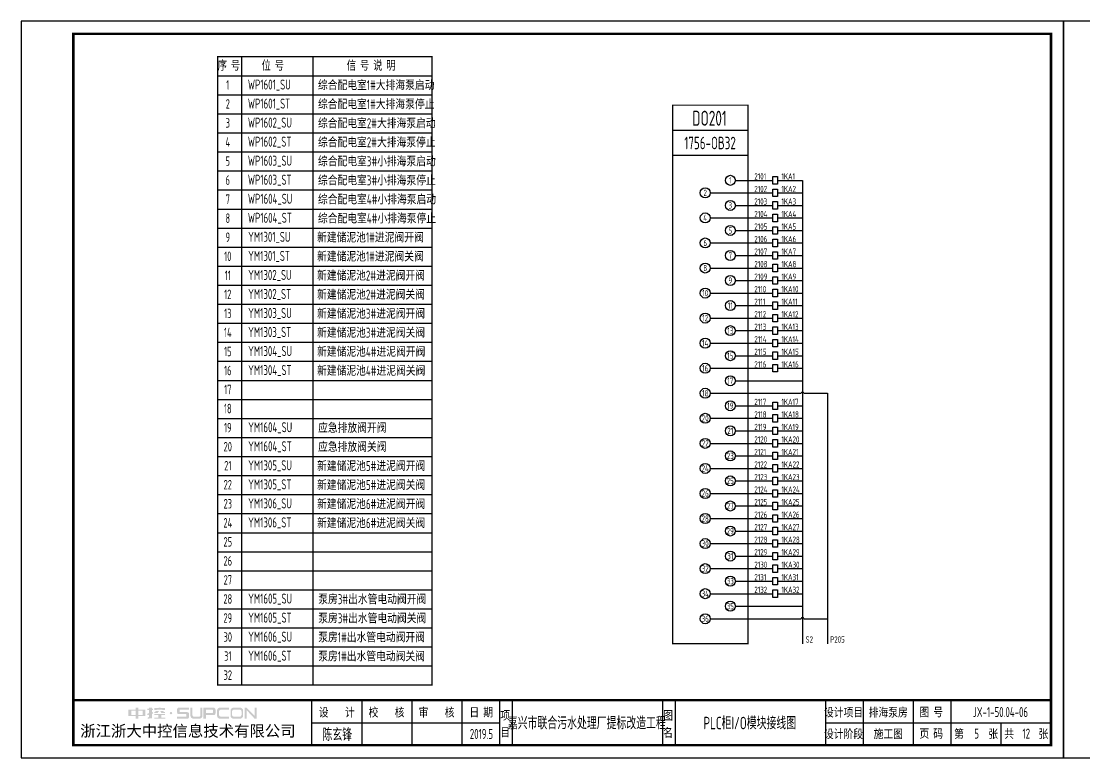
# Model space of a CAD drawing. Header units: millimetres. Extents: x 30557 to 235556, y -116603 to -73383.
# Drawn here: x 171267 to 175510, y -83067 to -80127 of the extents above; entities that cross this region are included whole.
import ezdxf
from ezdxf.enums import TextEntityAlignment as Align

# ---------------------------------------------------------------- set-up
doc = ezdxf.new("R2010")
doc.units = ezdxf.units.MM
doc.layers.add('1', color=3, linetype='Continuous')
doc.layers.add('_Drawing', color=7, linetype='Continuous', lineweight=25)
doc.styles.add('supcon', font='sceie.shx', dxfattribs={"width": 0.75, "height": 40, "bigfont": 'sceic.shx'})
doc.styles.add('Title', font='', dxfattribs={"height": 45})
doc.styles.get('Title').set_extended_font_data('SimHei')

# ---------------------------------------------------------------- blocks, each defined once
blk = doc.blocks.new('中控·SUPCON')
at = {"linetype": 'Continuous'}
h = blk.add_hatch(color=2, dxfattribs=at)
h.dxf.hatch_style = 1
h.paths.add_polyline_path([(34, 33), (20, 33), (20, 37), (15, 37), (15, 36), (15, 33), (0, 33), (0, 20), (13, 20), (15, 20), (15, 15), (20, 15), (20, 20), (22, 20), (34, 20)])
h.paths.add_polyline_path([(20, 30), (20, 31), (29, 31), (29, 22), (20, 22)], flags=16)
h.paths.add_polyline_path([(15, 30), (15, 22), (6, 22), (6, 31), (15, 31)], flags=16)
h.paths.add_polyline_path([(47, 32), (49, 32), (49, 35), (47, 35), (47, 37), (41, 37), (41, 35), (38, 35), (38, 32), (41, 32), (41, 25.8), (38, 25), (38, 22), (41, 22.8), (41, 18.3), (39, 17), (39, 15), (47, 16), (47, 24.5), (49, 25), (49, 28), (47, 27.5)])
h.paths.add_polyline_path([(61, 30), (55, 30), (52, 28), (52, 26), (58, 26)])
h.paths.add_polyline_path([(73, 28), (71, 28), (70, 30), (64, 30), (66, 26), (73, 26)])
h.paths.add_polyline_path([(73, 36), (64.6, 36), (64.6, 37), (60.4, 37), (60.4, 36), (52, 36), (52, 32), (56.8, 32), (56.8, 33.1), (68.2, 33.1), (68.2, 32), (73, 32)])
h.paths.add_polyline_path([(66, 22), (73, 22), (73, 24), (52, 24), (52, 22), (60, 22), (60, 17), (52, 17), (52, 15), (74, 15), (74, 17), (66, 17)])
h.paths.add_polyline_path([(82.7, 26.1, 1), (87.6, 26.1, 1)])
h.paths.add_polyline_path([(118, 28), (103.5, 28, -0.414214), (102.5, 29), (102.5, 32, -0.414214), (103.5, 33), (121, 33), (121, 37), (100.5, 37, 0.414214), (97.5, 34), (97.5, 27, 0.414214), (100.5, 24), (115, 24, -0.414214), (116, 23), (116, 20, -0.414214), (115, 19), (97.5, 19), (97.5, 15), (118, 15, 0.414214), (121, 18), (121, 25, 0.414214)])
h.paths.add_polyline_path([(128, 37), (124, 37), (124, 36), (124, 21, 0.414214), (130, 15), (142, 15, 0.414214), (148, 21), (148, 37), (144, 37), (144, 22, -0.414214), (141, 19), (131, 19, -0.414214), (128, 22)])
h.paths.add_polyline_path([(174, 26), (174, 33, 0.414214), (170, 37), (150, 37), (150, 36), (150, 15), (155, 15), (155, 22), (170, 22, 0.414214)])
h.paths.add_polyline_path([(167, 26), (155, 26), (155, 33), (167, 33, -0.414214), (169, 31), (169, 28, -0.414214)], flags=16)
h.paths.add_polyline_path([(201, 19), (185, 19, -0.414214), (181, 23), (181, 29, -0.414214), (185, 33), (201, 33), (201, 37), (183, 37, 0.414214), (177, 31), (177, 21, 0.414214), (183, 15), (201, 15)])
h.paths.add_polyline_path([(229, 21), (229, 31, 0.414214), (223, 37), (210, 37, 0.414214), (204, 31), (204, 21, 0.414214), (210, 15), (223, 15, 0.414214)])
h.paths.add_polyline_path([(207, 23), (207, 29, -0.414214), (211, 33), (222, 33, -0.414214), (226, 29), (226, 23, -0.414214), (222, 19), (211, 19, -0.414214)], flags=16)
h.paths.add_polyline_path([(236, 32.1), (252, 15), (256, 15), (256, 37), (252, 37), (252, 21), (236, 37), (232, 37), (232, 36), (232, 15), (236, 15)])
h = blk.add_hatch(color=2, dxfattribs=at)
h.dxf.hatch_style = 1
h.paths.add_polyline_path([(34, 33), (20, 33), (20, 37), (15, 37), (15, 36), (15, 33), (0, 33), (0, 20), (13, 20), (15, 20), (15, 15), (20, 15), (20, 20), (22, 20), (34, 20)])
h.paths.add_polyline_path([(20, 30), (20, 31), (29, 31), (29, 22), (20, 22)], flags=16)
h.paths.add_polyline_path([(15, 30), (15, 22), (6, 22), (6, 31), (15, 31)], flags=16)
h.paths.add_polyline_path([(47, 32), (49, 32), (49, 35), (47, 35), (47, 37), (41, 37), (41, 35), (38, 35), (38, 32), (41, 32), (41, 25.8), (38, 25), (38, 22), (41, 22.8), (41, 18.3), (39, 17), (39, 15), (47, 16), (47, 24.5), (49, 25), (49, 28), (47, 27.5)])
h.paths.add_polyline_path([(61, 30), (55, 30), (52, 28), (52, 26), (58, 26)])
h.paths.add_polyline_path([(73, 28), (71, 28), (70, 30), (64, 30), (66, 26), (73, 26)])
h.paths.add_polyline_path([(73, 36), (64.6, 36), (64.6, 37), (60.4, 37), (60.4, 36), (52, 36), (52, 32), (56.8, 32), (56.8, 33.1), (68.2, 33.1), (68.2, 32), (73, 32)])
h.paths.add_polyline_path([(66, 22), (73, 22), (73, 24), (52, 24), (52, 22), (60, 22), (60, 17), (52, 17), (52, 15), (74, 15), (74, 17), (66, 17)])
h.paths.add_polyline_path([(82.7, 26.1, 1), (87.6, 26.1, 1)])
h.paths.add_polyline_path([(118, 28), (103.5, 28, -0.414214), (102.5, 29), (102.5, 32, -0.414214), (103.5, 33), (121, 33), (121, 37), (100.5, 37, 0.414214), (97.5, 34), (97.5, 27, 0.414214), (100.5, 24), (115, 24, -0.414214), (116, 23), (116, 20, -0.414214), (115, 19), (97.5, 19), (97.5, 15), (118, 15, 0.414214), (121, 18), (121, 25, 0.414214)])
h.paths.add_polyline_path([(128, 37), (124, 37), (124, 36), (124, 21, 0.414214), (130, 15), (142, 15, 0.414214), (148, 21), (148, 37), (144, 37), (144, 22, -0.414214), (141, 19), (131, 19, -0.414214), (128, 22)])
h.paths.add_polyline_path([(174, 26), (174, 33, 0.414214), (170, 37), (150, 37), (150, 36), (150, 15), (155, 15), (155, 22), (170, 22, 0.414214)])
h.paths.add_polyline_path([(167, 26), (155, 26), (155, 33), (167, 33, -0.414214), (169, 31), (169, 28, -0.414214)], flags=16)
h.paths.add_polyline_path([(201, 19), (185, 19, -0.414214), (181, 23), (181, 29, -0.414214), (185, 33), (201, 33), (201, 37), (183, 37, 0.414214), (177, 31), (177, 21, 0.414214), (183, 15), (201, 15)])
h.paths.add_polyline_path([(229, 21), (229, 31, 0.414214), (223, 37), (210, 37, 0.414214), (204, 31), (204, 21, 0.414214), (210, 15), (223, 15, 0.414214)])
h.paths.add_polyline_path([(207, 23), (207, 29, -0.414214), (211, 33), (222, 33, -0.414214), (226, 29), (226, 23, -0.414214), (222, 19), (211, 19, -0.414214)], flags=16)
h.paths.add_polyline_path([(236, 32.1), (252, 15), (256, 15), (256, 37), (252, 37), (252, 21), (236, 37), (232, 37), (232, 36), (232, 15), (236, 15)])
h = blk.add_hatch(color=2, dxfattribs=at)
h.dxf.hatch_style = 1
h.paths.add_polyline_path([(34, 33), (20, 33), (20, 37), (15, 37), (15, 36), (15, 33), (0, 33), (0, 20), (13, 20), (15, 20), (15, 15), (20, 15), (20, 20), (22, 20), (34, 20)])
h.paths.add_polyline_path([(20, 30), (20, 31), (29, 31), (29, 22), (20, 22)], flags=16)
h.paths.add_polyline_path([(15, 30), (15, 22), (6, 22), (6, 31), (15, 31)], flags=16)
h.paths.add_polyline_path([(47, 32), (49, 32), (49, 35), (47, 35), (47, 37), (41, 37), (41, 35), (38, 35), (38, 32), (41, 32), (41, 25.8), (38, 25), (38, 22), (41, 22.8), (41, 18.3), (39, 17), (39, 15), (47, 16), (47, 24.5), (49, 25), (49, 28), (47, 27.5)])
h.paths.add_polyline_path([(61, 30), (55, 30), (52, 28), (52, 26), (58, 26)])
h.paths.add_polyline_path([(73, 28), (71, 28), (70, 30), (64, 30), (66, 26), (73, 26)])
h.paths.add_polyline_path([(73, 36), (64.6, 36), (64.6, 37), (60.4, 37), (60.4, 36), (52, 36), (52, 32), (56.8, 32), (56.8, 33.1), (68.2, 33.1), (68.2, 32), (73, 32)])
h.paths.add_polyline_path([(66, 22), (73, 22), (73, 24), (52, 24), (52, 22), (60, 22), (60, 17), (52, 17), (52, 15), (74, 15), (74, 17), (66, 17)])
h.paths.add_polyline_path([(82.7, 26.1, 1), (87.6, 26.1, 1)])
h.paths.add_polyline_path([(118, 28), (103.5, 28, -0.414214), (102.5, 29), (102.5, 32, -0.414214), (103.5, 33), (121, 33), (121, 37), (100.5, 37, 0.414214), (97.5, 34), (97.5, 27, 0.414214), (100.5, 24), (115, 24, -0.414214), (116, 23), (116, 20, -0.414214), (115, 19), (97.5, 19), (97.5, 15), (118, 15, 0.414214), (121, 18), (121, 25, 0.414214)])
h.paths.add_polyline_path([(128, 37), (124, 37), (124, 36), (124, 21, 0.414214), (130, 15), (142, 15, 0.414214), (148, 21), (148, 37), (144, 37), (144, 22, -0.414214), (141, 19), (131, 19, -0.414214), (128, 22)])
h.paths.add_polyline_path([(174, 26), (174, 33, 0.414214), (170, 37), (150, 37), (150, 36), (150, 15), (155, 15), (155, 22), (170, 22, 0.414214)])
h.paths.add_polyline_path([(167, 26), (155, 26), (155, 33), (167, 33, -0.414214), (169, 31), (169, 28, -0.414214)], flags=16)
h.paths.add_polyline_path([(201, 19), (185, 19, -0.414214), (181, 23), (181, 29, -0.414214), (185, 33), (201, 33), (201, 37), (183, 37, 0.414214), (177, 31), (177, 21, 0.414214), (183, 15), (201, 15)])
h.paths.add_polyline_path([(229, 21), (229, 31, 0.414214), (223, 37), (210, 37, 0.414214), (204, 31), (204, 21, 0.414214), (210, 15), (223, 15, 0.414214)])
h.paths.add_polyline_path([(207, 23), (207, 29, -0.414214), (211, 33), (222, 33, -0.414214), (226, 29), (226, 23, -0.414214), (222, 19), (211, 19, -0.414214)], flags=16)
h.paths.add_polyline_path([(236, 32.1), (252, 15), (256, 15), (256, 37), (252, 37), (252, 21), (236, 37), (232, 37), (232, 36), (232, 15), (236, 15)])
h = blk.add_hatch(color=2, dxfattribs=at)
h.dxf.hatch_style = 1
h.paths.add_polyline_path([(34, 33), (20, 33), (20, 37), (15, 37), (15, 36), (15, 33), (0, 33), (0, 20), (13, 20), (15, 20), (15, 15), (20, 15), (20, 20), (22, 20), (34, 20)])
h.paths.add_polyline_path([(20, 30), (20, 31), (29, 31), (29, 22), (20, 22)], flags=16)
h.paths.add_polyline_path([(15, 30), (15, 22), (6, 22), (6, 31), (15, 31)], flags=16)
h.paths.add_polyline_path([(47, 32), (49, 32), (49, 35), (47, 35), (47, 37), (41, 37), (41, 35), (38, 35), (38, 32), (41, 32), (41, 25.8), (38, 25), (38, 22), (41, 22.8), (41, 18.3), (39, 17), (39, 15), (47, 16), (47, 24.5), (49, 25), (49, 28), (47, 27.5)])
h.paths.add_polyline_path([(61, 30), (55, 30), (52, 28), (52, 26), (58, 26)])
h.paths.add_polyline_path([(73, 28), (71, 28), (70, 30), (64, 30), (66, 26), (73, 26)])
h.paths.add_polyline_path([(73, 36), (64.6, 36), (64.6, 37), (60.4, 37), (60.4, 36), (52, 36), (52, 32), (56.8, 32), (56.8, 33.1), (68.2, 33.1), (68.2, 32), (73, 32)])
h.paths.add_polyline_path([(66, 22), (73, 22), (73, 24), (52, 24), (52, 22), (60, 22), (60, 17), (52, 17), (52, 15), (74, 15), (74, 17), (66, 17)])
h.paths.add_polyline_path([(82.7, 26.1, 1), (87.6, 26.1, 1)])
h.paths.add_polyline_path([(118, 28), (103.5, 28, -0.414214), (102.5, 29), (102.5, 32, -0.414214), (103.5, 33), (121, 33), (121, 37), (100.5, 37, 0.414214), (97.5, 34), (97.5, 27, 0.414214), (100.5, 24), (115, 24, -0.414214), (116, 23), (116, 20, -0.414214), (115, 19), (97.5, 19), (97.5, 15), (118, 15, 0.414214), (121, 18), (121, 25, 0.414214)])
h.paths.add_polyline_path([(128, 37), (124, 37), (124, 36), (124, 21, 0.414214), (130, 15), (142, 15, 0.414214), (148, 21), (148, 37), (144, 37), (144, 22, -0.414214), (141, 19), (131, 19, -0.414214), (128, 22)])
h.paths.add_polyline_path([(174, 26), (174, 33, 0.414214), (170, 37), (150, 37), (150, 36), (150, 15), (155, 15), (155, 22), (170, 22, 0.414214)])
h.paths.add_polyline_path([(167, 26), (155, 26), (155, 33), (167, 33, -0.414214), (169, 31), (169, 28, -0.414214)], flags=16)
h.paths.add_polyline_path([(201, 19), (185, 19, -0.414214), (181, 23), (181, 29, -0.414214), (185, 33), (201, 33), (201, 37), (183, 37, 0.414214), (177, 31), (177, 21, 0.414214), (183, 15), (201, 15)])
h.paths.add_polyline_path([(229, 21), (229, 31, 0.414214), (223, 37), (210, 37, 0.414214), (204, 31), (204, 21, 0.414214), (210, 15), (223, 15, 0.414214)])
h.paths.add_polyline_path([(207, 23), (207, 29, -0.414214), (211, 33), (222, 33, -0.414214), (226, 29), (226, 23, -0.414214), (222, 19), (211, 19, -0.414214)], flags=16)
h.paths.add_polyline_path([(236, 32.1), (252, 15), (256, 15), (256, 37), (252, 37), (252, 21), (236, 37), (232, 37), (232, 36), (232, 15), (236, 15)])
h = blk.add_hatch(color=2, dxfattribs=at)
h.dxf.hatch_style = 1
h.paths.add_polyline_path([(34, 33), (20, 33), (20, 37), (15, 37), (15, 36), (15, 33), (0, 33), (0, 20), (13, 20), (15, 20), (15, 15), (20, 15), (20, 20), (22, 20), (34, 20)])
h.paths.add_polyline_path([(20, 30), (20, 31), (29, 31), (29, 22), (20, 22)], flags=16)
h.paths.add_polyline_path([(15, 30), (15, 22), (6, 22), (6, 31), (15, 31)], flags=16)
h.paths.add_polyline_path([(47, 32), (49, 32), (49, 35), (47, 35), (47, 37), (41, 37), (41, 35), (38, 35), (38, 32), (41, 32), (41, 25.8), (38, 25), (38, 22), (41, 22.8), (41, 18.3), (39, 17), (39, 15), (47, 16), (47, 24.5), (49, 25), (49, 28), (47, 27.5)])
h.paths.add_polyline_path([(61, 30), (55, 30), (52, 28), (52, 26), (58, 26)])
h.paths.add_polyline_path([(73, 28), (71, 28), (70, 30), (64, 30), (66, 26), (73, 26)])
h.paths.add_polyline_path([(73, 36), (64.6, 36), (64.6, 37), (60.4, 37), (60.4, 36), (52, 36), (52, 32), (56.8, 32), (56.8, 33.1), (68.2, 33.1), (68.2, 32), (73, 32)])
h.paths.add_polyline_path([(66, 22), (73, 22), (73, 24), (52, 24), (52, 22), (60, 22), (60, 17), (52, 17), (52, 15), (74, 15), (74, 17), (66, 17)])
h.paths.add_polyline_path([(82.7, 26.1, 1), (87.6, 26.1, 1)])
h.paths.add_polyline_path([(118, 28), (103.5, 28, -0.414214), (102.5, 29), (102.5, 32, -0.414214), (103.5, 33), (121, 33), (121, 37), (100.5, 37, 0.414214), (97.5, 34), (97.5, 27, 0.414214), (100.5, 24), (115, 24, -0.414214), (116, 23), (116, 20, -0.414214), (115, 19), (97.5, 19), (97.5, 15), (118, 15, 0.414214), (121, 18), (121, 25, 0.414214)])
h.paths.add_polyline_path([(128, 37), (124, 37), (124, 36), (124, 21, 0.414214), (130, 15), (142, 15, 0.414214), (148, 21), (148, 37), (144, 37), (144, 22, -0.414214), (141, 19), (131, 19, -0.414214), (128, 22)])
h.paths.add_polyline_path([(174, 26), (174, 33, 0.414214), (170, 37), (150, 37), (150, 36), (150, 15), (155, 15), (155, 22), (170, 22, 0.414214)])
h.paths.add_polyline_path([(167, 26), (155, 26), (155, 33), (167, 33, -0.414214), (169, 31), (169, 28, -0.414214)], flags=16)
h.paths.add_polyline_path([(201, 19), (185, 19, -0.414214), (181, 23), (181, 29, -0.414214), (185, 33), (201, 33), (201, 37), (183, 37, 0.414214), (177, 31), (177, 21, 0.414214), (183, 15), (201, 15)])
h.paths.add_polyline_path([(229, 21), (229, 31, 0.414214), (223, 37), (210, 37, 0.414214), (204, 31), (204, 21, 0.414214), (210, 15), (223, 15, 0.414214)])
h.paths.add_polyline_path([(207, 23), (207, 29, -0.414214), (211, 33), (222, 33, -0.414214), (226, 29), (226, 23, -0.414214), (222, 19), (211, 19, -0.414214)], flags=16)
h.paths.add_polyline_path([(236, 32.1), (252, 15), (256, 15), (256, 37), (252, 37), (252, 21), (236, 37), (232, 37), (232, 36), (232, 15), (236, 15)])
h = blk.add_hatch(color=2, dxfattribs=at)
h.dxf.hatch_style = 1
h.paths.add_polyline_path([(34, 33), (20, 33), (20, 37), (15, 37), (15, 36), (15, 33), (0, 33), (0, 20), (13, 20), (15, 20), (15, 15), (20, 15), (20, 20), (22, 20), (34, 20)])
h.paths.add_polyline_path([(20, 30), (20, 31), (29, 31), (29, 22), (20, 22)], flags=16)
h.paths.add_polyline_path([(15, 30), (15, 22), (6, 22), (6, 31), (15, 31)], flags=16)
h.paths.add_polyline_path([(47, 32), (49, 32), (49, 35), (47, 35), (47, 37), (41, 37), (41, 35), (38, 35), (38, 32), (41, 32), (41, 25.8), (38, 25), (38, 22), (41, 22.8), (41, 18.3), (39, 17), (39, 15), (47, 16), (47, 24.5), (49, 25), (49, 28), (47, 27.5)])
h.paths.add_polyline_path([(61, 30), (55, 30), (52, 28), (52, 26), (58, 26)])
h.paths.add_polyline_path([(73, 28), (71, 28), (70, 30), (64, 30), (66, 26), (73, 26)])
h.paths.add_polyline_path([(73, 36), (64.6, 36), (64.6, 37), (60.4, 37), (60.4, 36), (52, 36), (52, 32), (56.8, 32), (56.8, 33.1), (68.2, 33.1), (68.2, 32), (73, 32)])
h.paths.add_polyline_path([(66, 22), (73, 22), (73, 24), (52, 24), (52, 22), (60, 22), (60, 17), (52, 17), (52, 15), (74, 15), (74, 17), (66, 17)])
h.paths.add_polyline_path([(82.7, 26.1, 1), (87.6, 26.1, 1)])
h.paths.add_polyline_path([(118, 28), (103.5, 28, -0.414214), (102.5, 29), (102.5, 32, -0.414214), (103.5, 33), (121, 33), (121, 37), (100.5, 37, 0.414214), (97.5, 34), (97.5, 27, 0.414214), (100.5, 24), (115, 24, -0.414214), (116, 23), (116, 20, -0.414214), (115, 19), (97.5, 19), (97.5, 15), (118, 15, 0.414214), (121, 18), (121, 25, 0.414214)])
h.paths.add_polyline_path([(128, 37), (124, 37), (124, 36), (124, 21, 0.414214), (130, 15), (142, 15, 0.414214), (148, 21), (148, 37), (144, 37), (144, 22, -0.414214), (141, 19), (131, 19, -0.414214), (128, 22)])
h.paths.add_polyline_path([(174, 26), (174, 33, 0.414214), (170, 37), (150, 37), (150, 36), (150, 15), (155, 15), (155, 22), (170, 22, 0.414214)])
h.paths.add_polyline_path([(167, 26), (155, 26), (155, 33), (167, 33, -0.414214), (169, 31), (169, 28, -0.414214)], flags=16)
h.paths.add_polyline_path([(201, 19), (185, 19, -0.414214), (181, 23), (181, 29, -0.414214), (185, 33), (201, 33), (201, 37), (183, 37, 0.414214), (177, 31), (177, 21, 0.414214), (183, 15), (201, 15)])
h.paths.add_polyline_path([(229, 21), (229, 31, 0.414214), (223, 37), (210, 37, 0.414214), (204, 31), (204, 21, 0.414214), (210, 15), (223, 15, 0.414214)])
h.paths.add_polyline_path([(207, 23), (207, 29, -0.414214), (211, 33), (222, 33, -0.414214), (226, 29), (226, 23, -0.414214), (222, 19), (211, 19, -0.414214)], flags=16)
h.paths.add_polyline_path([(236, 32.1), (252, 15), (256, 15), (256, 37), (252, 37), (252, 21), (236, 37), (232, 37), (232, 36), (232, 15), (236, 15)])
blk = doc.blocks.new('supcon图框')
at = {"linetype": 'Continuous'}
for p, q in [((6145.7, 4361.7), (1987.7, 4361.7)), ((1987.7, 4361.7), (1987.7, 1421.7)), ((6145.7, 1421.7), (6145.7, 4361.7)), ((1987.7, 1421.7), (6145.7, 1421.7))]:
    blk.add_line(p, q, dxfattribs=at)
for p, q in [((3145.7, 1651.7), (3145.7, 1471.7)), ((3345.7, 1651.7), (3345.7, 1471.7)), ((3545.7, 1651.7), (3545.7, 1471.7)), ((3745.7, 1651.7), (3745.7, 1471.7)), ((3895.7, 1651.7), (3895.7, 1471.7)), ((3945.7, 1651.7), (3945.7, 1471.7)), ((4545.7, 1651.7), (4545.7, 1471.7)), ((4595.7, 1651.7), (4595.7, 1471.7)), ((5195.7, 1651.7), (5195.7, 1471.7)), ((5345.7, 1651.7), (5345.7, 1471.7)), ((5545.7, 1651.7), (5545.7, 1471.7)), ((5695.7, 1651.7), (5695.7, 1471.7)), ((3145.7, 1561.7), (3895.7, 1561.7)), ((5195.7, 1561.7), (6095.7, 1561.7)), ((5895.7, 1561.7), (5895.7, 1471.7))]:
    blk.add_line(p, q)
at = {"linetype": 'Continuous', "const_width": 10}
blk.add_lwpolyline([(2195.7, 4311.7), (6095.7, 4311.7), (6095.7, 1471.7), (2195.7, 1471.7)], close=True, dxfattribs=at)
blk.add_lwpolyline([(2195.7, 1651.7), (6095.7, 1651.7)], dxfattribs=at)
at = {"linetype": 'Continuous', "xscale": 2, "yscale": 2, "zscale": 2}
blk.add_blockref('中控·SUPCON', (2414.6, 1547.7), dxfattribs=at)
at = {"style": 'supcon', "width": 0.75}
for s, p in [('设    计', (3246.2, 1604.2)), ('校    核', (3444.8, 1604.2)), ('审    核', (3644.5, 1604.2)), ('日 期', (3822.5, 1604.2)), ('设计项目', (5268, 1604.2)), ('图 号', (5618, 1604.2)), ('项', (3918.2, 1590.7)), ('图', (4568.2, 1590.7)), ('目', (3918.2, 1522.9)), ('名', (4568.2, 1522.9)), ('设计阶段', (5268, 1518.1)), ('施工图', (5446.5, 1518.1)), ('页 码', (5618, 1518.1)), ('第      张', (5797, 1518.1)), ('共      张', (5997, 1518.1))]:
    blk.add_text(s, height=40, dxfattribs=at).set_placement(p, align=Align.MIDDLE)
at = {"style": 'Title'}
blk.add_text('浙江浙大中控信息技术有限公司', height=45, dxfattribs=at).set_placement((2222.8, 1506.2))
blk = doc.blocks.new('1756-OB32')
at = {"linetype": 'Continuous'}
for p, q in [((13708.2, 29269.5), (13858.2, 29269.5)), ((13608.2, 29219.5), (13858.2, 29219.5)), ((13708.2, 29169.5), (13858.2, 29169.5)), ((13608.2, 29119.5), (13858.2, 29119.5)), ((13708.2, 29069.5), (13858.2, 29069.5)), ((13608.2, 29019.5), (13858.2, 29019.5)), ((13708.2, 28969.5), (13858.2, 28969.5)), ((13608.2, 28919.5), (13858.2, 28919.5)), ((13708.2, 28869.5), (13858.2, 28869.5)), ((13608.2, 28819.5), (13858.2, 28819.5)), ((13708.2, 28769.5), (13858.2, 28769.5)), ((13608.2, 28719.5), (13858.2, 28719.5)), ((13708.2, 28669.5), (13858.2, 28669.5)), ((13608.2, 28619.5), (13858.2, 28619.5)), ((13708.2, 28569.5), (13858.2, 28569.5)), ((13608.2, 28519.5), (13858.2, 28519.5)), ((13708.2, 28369.5), (13858.2, 28369.5)), ((13608.2, 28319.5), (13858.2, 28319.5)), ((13708.2, 28269.5), (13858.2, 28269.5)), ((13608.2, 28219.5), (13858.2, 28219.5)), ((13708.2, 28169.5), (13858.2, 28169.5)), ((13608.2, 28119.5), (13858.2, 28119.5)), ((13708.2, 28069.5), (13858.2, 28069.5)), ((13608.2, 28019.5), (13858.2, 28019.5)), ((13708.2, 27969.5), (13858.2, 27969.5)), ((13608.2, 27919.5), (13858.2, 27919.5)), ((13708.2, 27869.5), (13858.2, 27869.5)), ((13608.2, 27819.5), (13858.2, 27819.5)), ((13708.2, 27769.5), (13858.2, 27769.5)), ((13608.2, 27719.5), (13858.2, 27719.5)), ((13708.2, 27669.5), (13858.2, 27669.5)), ((13608.2, 27619.5), (13858.2, 27619.5))]:
    blk.add_line(p, q, dxfattribs=at)
at = {"color": 5, "linetype": 'Continuous'}
for p, q in [((13876.2, 29269.5), (13976.2, 29269.5)), ((13976.2, 29269.5), (13976.2, 27419.5)), ((13876.2, 29219.5), (13976.2, 29219.5)), ((13876.2, 29169.5), (13976.2, 29169.5)), ((13876.2, 29119.5), (13976.2, 29119.5)), ((13876.2, 29069.5), (13976.2, 29069.5)), ((13876.2, 29019.5), (13976.2, 29019.5)), ((13876.2, 28969.5), (13976.2, 28969.5)), ((13876.2, 28919.5), (13976.2, 28919.5)), ((13876.2, 28869.5), (13976.2, 28869.5)), ((13876.2, 28819.5), (13976.2, 28819.5)), ((13876.2, 28769.5), (13976.2, 28769.5)), ((13876.2, 28719.5), (13976.2, 28719.5)), ((13876.2, 28669.5), (13976.2, 28669.5)), ((13876.2, 28619.5), (13976.2, 28619.5)), ((13876.2, 28569.5), (13976.2, 28569.5)), ((13876.2, 28519.5), (13976.2, 28519.5)), ((13708.2, 28469.5), (13976.2, 28469.5)), ((13876.2, 28369.5), (13976.2, 28369.5)), ((13876.2, 28319.5), (13976.2, 28319.5)), ((13876.2, 28269.5), (13976.2, 28269.5)), ((13876.2, 28219.5), (13976.2, 28219.5)), ((13876.2, 28169.5), (13976.2, 28169.5)), ((13876.2, 28119.5), (13976.2, 28119.5)), ((13876.2, 28069.5), (13976.2, 28069.5)), ((13876.2, 28019.5), (13976.2, 28019.5)), ((13876.2, 27969.5), (13976.2, 27969.5)), ((13876.2, 27919.5), (13976.2, 27919.5)), ((13876.2, 27869.5), (13976.2, 27869.5)), ((13876.2, 27819.5), (13976.2, 27819.5)), ((13876.2, 27769.5), (13976.2, 27769.5)), ((13876.2, 27719.5), (13976.2, 27719.5)), ((13876.2, 27669.5), (13976.2, 27669.5)), ((13876.2, 27619.5), (13976.2, 27619.5)), ((13708.2, 27569.5), (13976.2, 27569.5))]:
    blk.add_line(p, q, dxfattribs=at)
at = {"color": 37, "linetype": 'Continuous'}
for p, q in [((13981.2, 28419.5), (14076.2, 28419.5)), ((14076.2, 28419.5), (14076.2, 27419.5)), ((13608.2, 27519.5), (13971.2, 27519.5)), ((13981.2, 27519.5), (14076.2, 27519.5))]:
    blk.add_line(p, q, dxfattribs=at)
at = {"linetype": 'Continuous', "const_width": 5}
blk.add_lwpolyline([(13458.2, 29569.5), (13758.2, 29569.5), (13758.2, 27419.5), (13458.2, 27419.5)], close=True, dxfattribs=at)
for points in [[(13458.2, 29469.5), (13758.2, 29469.5)], [(13458.2, 29369.5), (13758.2, 29369.5)]]:
    blk.add_lwpolyline(points, dxfattribs=at)
at = {"linetype": 'Continuous'}
for points in [[(13858.2, 29284.5), (13876.2, 29284.5), (13876.2, 29254.5), (13858.2, 29254.5)], [(13858.2, 29234.5), (13876.2, 29234.5), (13876.2, 29204.5), (13858.2, 29204.5)], [(13858.2, 29184.5), (13876.2, 29184.5), (13876.2, 29154.5), (13858.2, 29154.5)], [(13858.2, 29134.5), (13876.2, 29134.5), (13876.2, 29104.5), (13858.2, 29104.5)], [(13858.2, 29084.5), (13876.2, 29084.5), (13876.2, 29054.5), (13858.2, 29054.5)], [(13858.2, 29034.5), (13876.2, 29034.5), (13876.2, 29004.5), (13858.2, 29004.5)], [(13858.2, 28984.5), (13876.2, 28984.5), (13876.2, 28954.5), (13858.2, 28954.5)], [(13858.2, 28934.5), (13876.2, 28934.5), (13876.2, 28904.5), (13858.2, 28904.5)], [(13858.2, 28884.5), (13876.2, 28884.5), (13876.2, 28854.5), (13858.2, 28854.5)], [(13858.2, 28834.5), (13876.2, 28834.5), (13876.2, 28804.5), (13858.2, 28804.5)], [(13858.2, 28784.5), (13876.2, 28784.5), (13876.2, 28754.5), (13858.2, 28754.5)], [(13858.2, 28734.5), (13876.2, 28734.5), (13876.2, 28704.5), (13858.2, 28704.5)], [(13858.2, 28684.5), (13876.2, 28684.5), (13876.2, 28654.5), (13858.2, 28654.5)], [(13858.2, 28634.5), (13876.2, 28634.5), (13876.2, 28604.5), (13858.2, 28604.5)], [(13858.2, 28584.5), (13876.2, 28584.5), (13876.2, 28554.5), (13858.2, 28554.5)], [(13858.2, 28534.5), (13876.2, 28534.5), (13876.2, 28504.5), (13858.2, 28504.5)], [(13858.2, 28384.5), (13876.2, 28384.5), (13876.2, 28354.5), (13858.2, 28354.5)], [(13858.2, 28334.5), (13876.2, 28334.5), (13876.2, 28304.5), (13858.2, 28304.5)], [(13858.2, 28284.5), (13876.2, 28284.5), (13876.2, 28254.5), (13858.2, 28254.5)], [(13858.2, 28234.5), (13876.2, 28234.5), (13876.2, 28204.5), (13858.2, 28204.5)], [(13858.2, 28184.5), (13876.2, 28184.5), (13876.2, 28154.5), (13858.2, 28154.5)], [(13858.2, 28134.5), (13876.2, 28134.5), (13876.2, 28104.5), (13858.2, 28104.5)], [(13858.2, 28084.5), (13876.2, 28084.5), (13876.2, 28054.5), (13858.2, 28054.5)], [(13858.2, 28034.5), (13876.2, 28034.5), (13876.2, 28004.5), (13858.2, 28004.5)], [(13858.2, 27984.5), (13876.2, 27984.5), (13876.2, 27954.5), (13858.2, 27954.5)], [(13858.2, 27934.5), (13876.2, 27934.5), (13876.2, 27904.5), (13858.2, 27904.5)], [(13858.2, 27884.5), (13876.2, 27884.5), (13876.2, 27854.5), (13858.2, 27854.5)], [(13858.2, 27834.5), (13876.2, 27834.5), (13876.2, 27804.5), (13858.2, 27804.5)], [(13858.2, 27784.5), (13876.2, 27784.5), (13876.2, 27754.5), (13858.2, 27754.5)], [(13858.2, 27734.5), (13876.2, 27734.5), (13876.2, 27704.5), (13858.2, 27704.5)], [(13858.2, 27684.5), (13876.2, 27684.5), (13876.2, 27654.5), (13858.2, 27654.5)], [(13858.2, 27634.5), (13876.2, 27634.5), (13876.2, 27604.5), (13858.2, 27604.5)]]:
    blk.add_lwpolyline(points, close=True, dxfattribs=at)
at = {"lineweight": -3}
for centre in [(13688.2, 29269.5), (13588.2, 29219.5), (13688.2, 29169.5), (13588.2, 29119.5), (13688.2, 29069.5), (13588.2, 29019.5), (13688.2, 28969.5), (13588.2, 28919.5), (13688.2, 28869.5), (13588.2, 28819.5), (13688.2, 28769.5), (13588.2, 28719.5), (13688.2, 28669.5), (13588.2, 28619.5), (13688.2, 28569.5), (13588.2, 28519.5), (13688.2, 28469.5), (13588.2, 28419.5), (13688.2, 28369.5), (13588.2, 28319.5), (13688.2, 28269.5), (13588.2, 28219.5), (13688.2, 28169.5), (13588.2, 28119.5), (13688.2, 28069.5), (13588.2, 28019.5), (13688.2, 27969.5), (13588.2, 27919.5), (13688.2, 27869.5), (13588.2, 27819.5), (13688.2, 27769.5), (13588.2, 27719.5), (13688.2, 27669.5), (13588.2, 27619.5), (13688.2, 27569.5), (13588.2, 27519.5)]:
    blk.add_circle(centre, 20, dxfattribs=at)
at = {"color": 37, "linetype": 'Continuous'}
blk.add_arc((13976.2, 27519.5), 5, 0, 180, dxfattribs=at)
at = {"color": 7, "style": 'supcon', "width": 0.75}
blk.add_text('1756-OB32', height=50, dxfattribs=at).set_placement((13607.3, 29418.6), align=Align.MIDDLE)
at = {"style": 'supcon', "width": 0.75}
for s, p in [('1', (13687.9, 29269.5)), ('2', (13587.9, 29219.5)), ('3', (13687.9, 29169.5)), ('4', (13587.9, 29119.5)), ('5', (13687.9, 29069.5)), ('6', (13587.9, 29019.5)), ('7', (13687.9, 28969.5)), ('8', (13587.9, 28919.5)), ('9', (13687.9, 28869.5)), ('10', (13587.9, 28819.5)), ('11', (13687.9, 28769.5)), ('12', (13587.9, 28719.5)), ('13', (13687.9, 28669.5)), ('14', (13587.9, 28619.5)), ('15', (13687.9, 28569.5)), ('16', (13587.9, 28519.5)), ('17', (13687.9, 28469.5)), ('18', (13587.9, 28419.5)), ('19', (13687.9, 28369.5)), ('20', (13587.9, 28319.5)), ('21', (13687.9, 28269.5)), ('22', (13587.9, 28219.5)), ('23', (13687.9, 28169.5)), ('24', (13587.9, 28119.5)), ('25', (13687.9, 28069.5)), ('26', (13587.9, 28019.5)), ('27', (13687.9, 27969.5)), ('28', (13587.9, 27919.5)), ('29', (13687.9, 27869.5)), ('30', (13587.9, 27819.5)), ('31', (13687.9, 27769.5)), ('32', (13587.9, 27719.5)), ('33', (13687.9, 27669.5)), ('34', (13587.9, 27619.5)), ('35', (13687.9, 27569.5)), ('36', (13587.9, 27519.5))]:
    blk.add_text(s, height=25, dxfattribs=at).set_placement(p, align=Align.MIDDLE)

msp = doc.modelspace()

# ---------------------------------------------------------------- linework, layer by layer
at = {"lineweight": -3}
for p, q in [((172145.5, -80268.9), (172145.5, -81028.9)), ((172430.5, -80268.9), (172430.5, -81028.9)), ((172050.5, -80344.9), (172905.5, -80344.9)), ((172050.5, -80420.9), (172905.5, -80420.9)), ((172050.5, -80496.9), (172905.5, -80496.9)), ((172050.5, -80572.9), (172905.5, -80572.9)), ((172050.5, -80648.9), (172905.5, -80648.9)), ((172050.5, -80724.9), (172905.5, -80724.9)), ((172050.5, -80800.9), (172905.5, -80800.9)), ((172050.5, -80876.9), (172905.5, -80876.9)), ((172050.5, -80952.9), (172905.5, -80952.9)), ((172050.5, -81028.9), (172905.5, -81028.9)), ((172145.5, -81028.9), (172145.5, -82776.9)), ((172430.5, -81028.9), (172430.5, -82776.9)), ((172050.5, -81104.9), (172905.5, -81104.9)), ((172050.5, -81180.9), (172905.5, -81180.9)), ((172050.5, -81256.9), (172905.5, -81256.9)), ((172050.5, -81332.9), (172905.5, -81332.9)), ((172050.5, -81408.9), (172905.5, -81408.9)), ((172050.5, -81484.9), (172905.5, -81484.9)), ((172050.5, -81560.9), (172905.5, -81560.9)), ((172050.5, -81636.9), (172905.5, -81636.9)), ((172050.5, -81712.9), (172905.5, -81712.9)), ((172050.5, -81788.9), (172905.5, -81788.9)), ((172050.5, -81864.9), (172905.5, -81864.9)), ((172050.5, -81940.9), (172905.5, -81940.9)), ((172050.5, -82016.9), (172905.5, -82016.9)), ((172050.5, -82092.9), (172905.5, -82092.9)), ((172050.5, -82168.9), (172905.5, -82168.9)), ((172050.5, -82244.9), (172905.5, -82244.9)), ((172050.5, -82320.9), (172905.5, -82320.9)), ((172050.5, -82396.9), (172905.5, -82396.9)), ((172050.5, -82472.9), (172905.5, -82472.9)), ((172050.5, -82548.9), (172905.5, -82548.9)), ((172050.5, -82624.9), (172905.5, -82624.9)), ((172050.5, -82700.9), (172905.5, -82700.9)), ((172050.5, -82776.9), (172905.5, -82776.9))]:
    msp.add_line(p, q, dxfattribs=at)
at = {"color": 37, "linetype": 'Continuous'}
msp.add_line((174016.1, -81612.4), (174379.1, -81612.4), dxfattribs=at)
at = {"lineweight": -3, "const_width": 4.75}
msp.add_lwpolyline([(172050.5, -80268.9), (172050.5, -82776.9), (172905.5, -82776.9), (172905.5, -80268.9)], close=True, dxfattribs=at)
at = {"color": 37, "linetype": 'Continuous'}
msp.add_arc((174384.1, -81612.4), 5, 0, 180, dxfattribs=at)

# ---------------------------------------------------------------- block references
for p in [(169279.6, -84489.1), (173437.6, -84489.1)]:
    msp.add_blockref('supcon图框', p)
at = {"color": 1}
msp.add_blockref('1756-OB32', (160407.9, -110031.9), dxfattribs=at)

# ---------------------------------------------------------------- texts
at = {"style": 'supcon', "width": 0.75}
for s, p in [('序 号', (172095.7, -80324.5)), ('位 号', (172270.8, -80324.5)), ('信 号 说 明', (172663.1, -80324.5)), ('1', (172091.2, -80400.5)), ('2', (172091.2, -80476.5)), ('3', (172091.2, -80552.5)), ('4', (172091.2, -80628.5)), ('5', (172091.2, -80704.5)), ('6', (172091.2, -80780.5)), ('7', (172091.2, -80856.5)), ('8', (172091.2, -80932.5)), ('9', (172091.2, -81008.5)), ('10', (172091.2, -81084.5)), ('11', (172091.2, -81160.5)), ('12', (172091.2, -81236.5)), ('13', (172091.2, -81312.5)), ('14', (172091.2, -81388.5)), ('15', (172091.2, -81464.5)), ('16', (172091.2, -81540.5)), ('17', (172091.2, -81616.5)), ('18', (172091.2, -81692.5)), ('19', (172091.2, -81768.5)), ('20', (172091.2, -81844.5)), ('21', (172091.2, -81920.5)), ('22', (172091.2, -81996.5)), ('23', (172091.2, -82072.5)), ('24', (172091.2, -82148.5)), ('25', (172091.2, -82224.5)), ('26', (172091.2, -82300.5)), ('27', (172091.2, -82376.5)), ('28', (172091.2, -82452.5)), ('29', (172091.2, -82528.5)), ('30', (172091.2, -82604.5)), ('31', (172091.2, -82680.5)), ('32', (172091.2, -82756.5))]:
    msp.add_text(s, height=38, dxfattribs=at).set_placement(p, align=Align.CENTER)
at = {"linetype": 'Continuous', "style": 'supcon', "width": 0.75}
for s, p in [('WP1601_SU', (172171.4, -80400)), ('综合配电室1#大排海泵启动', (172450.9, -80402.5)), ('WP1601_ST', (172171.4, -80476)), ('综合配电室1#大排海泵停止', (172450.9, -80478.5)), ('WP1602_SU', (172171.4, -80552)), ('综合配电室2#大排海泵启动', (172450.9, -80554.5)), ('WP1602_ST', (172171.4, -80628)), ('综合配电室2#大排海泵停止', (172450.9, -80630.5)), ('WP1603_SU', (172171.4, -80704)), ('综合配电室3#小排海泵启动', (172450.9, -80706.5)), ('WP1603_ST', (172171.4, -80780)), ('综合配电室3#小排海泵停止', (172450.9, -80782.5)), ('WP1604_SU', (172171.4, -80856)), ('综合配电室4#小排海泵启动', (172450.9, -80858.5)), ('WP1604_ST', (172171.4, -80932)), ('综合配电室4#小排海泵停止', (172450.9, -80934.5)), ('YM1604_SU', (172172.5, -81768)), ('应急排放阀开阀', (172451.4, -81770.5)), ('YM1604_ST', (172172.5, -81844)), ('应急排放阀关阀', (172451.4, -81846.5)), ('YM1605_SU', (172172.5, -82452)), ('YM1605_ST', (172172.5, -82528)), ('YM1606_SU', (172172.5, -82604)), ('YM1606_ST', (172172.5, -82680))]:
    msp.add_text(s, height=40, dxfattribs=at).set_placement(p)
at = {"color": 3, "style": 'supcon', "width": 0.75}
for s, height, p in [('DO201', 60, (174012.8, -80514.4)), ('排海泵房', 40, (174726, -82884.9)), ('陈玄锋', 50, (172528.1, -82972.4)), ('2019.5', 40, (173103.1, -82972.4)), ('5', 40, (175078.6, -82971)), ('12', 40, (175276.6, -82971))]:
    msp.add_text(s, height=height, dxfattribs=at).set_placement(p, align=Align.MIDDLE)
at = {"color": 1, "linetype": 'Continuous', "style": 'supcon', "width": 0.75}
for s, p in [('YM1301_SU', (172172.5, -81008)), ('新建储泥池1#进泥阀开阀', (172447.3, -81010.5)), ('YM1301_ST', (172172.5, -81084)), ('新建储泥池1#进泥阀关阀', (172447.3, -81086.5)), ('YM1302_SU', (172172.5, -81160)), ('新建储泥池2#进泥阀开阀', (172447.3, -81162.5)), ('YM1302_ST', (172172.5, -81236)), ('新建储泥池2#进泥阀关阀', (172447.3, -81238.5)), ('YM1303_SU', (172172.5, -81312)), ('新建储泥池3#进泥阀开阀', (172447.3, -81314.5)), ('YM1303_ST', (172172.5, -81388)), ('新建储泥池3#进泥阀关阀', (172447.3, -81390.5)), ('YM1304_SU', (172172.5, -81464)), ('新建储泥池4#进泥阀开阀', (172447.3, -81466.5)), ('YM1304_ST', (172172.5, -81540)), ('新建储泥池4#进泥阀关阀', (172447.3, -81542.5)), ('YM1305_SU', (172172.5, -81920)), ('新建储泥池5#进泥阀开阀', (172447.3, -81922.5)), ('YM1305_ST', (172172.5, -81996)), ('新建储泥池5#进泥阀关阀', (172447.3, -81998.5)), ('YM1306_SU', (172172.5, -82072)), ('新建储泥池6#进泥阀开阀', (172447.3, -82074.5)), ('YM1306_ST', (172172.5, -82148)), ('新建储泥池6#进泥阀关阀', (172447.3, -82150.5)), ('泵房3#出水管电动阀开阀', (172452.1, -82454.5)), ('泵房3#出水管电动阀关阀', (172452.1, -82530.5)), ('泵房1#出水管电动阀开阀', (172452.1, -82606.5)), ('泵房1#出水管电动阀关阀', (172452.1, -82682.5))]:
    msp.add_text(s, height=40, dxfattribs=at).set_placement(p)
at = {"layer": '1', "color": 3, "style": 'supcon', "width": 0.75}
for s, p in [('2101', (174191.8, -80759.3)), ('1KA1', (174299.8, -80759.3)), ('2102', (174191.8, -80809.3)), ('1KA2', (174299.8, -80809.3)), ('2103', (174191.8, -80859.3)), ('1KA3', (174299.8, -80859.3)), ('2104', (174191.8, -80909.3)), ('1KA4', (174299.8, -80909.3)), ('2105', (174191.8, -80959.3)), ('1KA5', (174299.8, -80959.3)), ('2106', (174191.8, -81009.3)), ('1KA6', (174299.8, -81009.3)), ('2107', (174191.8, -81059.3)), ('1KA7', (174299.8, -81059.3)), ('2108', (174191.8, -81109.3)), ('1KA8', (174299.8, -81109.3)), ('2109', (174191.8, -81159.3)), ('1KA9', (174299.8, -81159.3)), ('2110', (174191.8, -81209.3)), ('1KA10', (174299.8, -81209.3)), ('2111', (174191.8, -81259.3)), ('1KA11', (174299.8, -81259.3)), ('2112', (174191.8, -81309.3)), ('1KA12', (174299.8, -81309.3)), ('2113', (174191.8, -81359.3)), ('1KA13', (174299.8, -81359.3)), ('2114', (174191.8, -81409.3)), ('1KA14', (174299.8, -81409.3)), ('2115', (174191.8, -81459.3)), ('1KA15', (174299.8, -81459.3)), ('2116', (174191.8, -81509.3)), ('1KA16', (174299.8, -81509.3)), ('2117', (174191.8, -81659.3)), ('1KA17', (174299.8, -81659.3)), ('2118', (174191.8, -81709.3)), ('1KA18', (174299.8, -81709.3)), ('2119', (174191.8, -81759.3)), ('1KA19', (174299.8, -81759.3)), ('2120', (174191.8, -81809.3)), ('1KA20', (174299.8, -81809.3)), ('2121', (174191.8, -81859.3)), ('1KA21', (174299.8, -81859.3)), ('2122', (174191.8, -81909.3)), ('1KA22', (174299.8, -81909.3)), ('2123', (174191.8, -81959.3)), ('1KA23', (174299.8, -81959.3)), ('2124', (174191.8, -82009.3)), ('1KA24', (174299.8, -82009.3)), ('2125', (174191.8, -82059.3)), ('1KA25', (174299.8, -82059.3)), ('2126', (174191.8, -82109.3)), ('1KA26', (174299.8, -82109.3)), ('2127', (174191.8, -82159.3)), ('1KA27', (174299.8, -82159.3)), ('2128', (174191.8, -82209.3)), ('1KA28', (174299.8, -82209.3)), ('2129', (174191.8, -82259.3)), ('1KA29', (174299.8, -82259.3)), ('2130', (174191.8, -82309.3)), ('1KA30', (174299.8, -82309.3)), ('2131', (174191.8, -82359.3)), ('1KA31', (174299.8, -82359.3)), ('2132', (174191.8, -82409.3)), ('1KA32', (174299.8, -82409.3)), ('S2', (174396.4, -82607.9)), ('P205', (174494.3, -82607.9))]:
    msp.add_text(s, height=25, dxfattribs=at).set_placement(p)
at = {"layer": '_Drawing', "color": 3, "style": 'supcon', "width": 0.75}
for s, height, p in [('嘉兴市联合污水处理厂提标改造工程', 50, (173523.6, -82926.3)), ('PLC柜I/O模块接线图', 50, (174173.6, -82926.3)), ('JX-1-50.04-06', 40, (175173.8, -82884.9))]:
    msp.add_text(s, height=height, dxfattribs=at).set_placement(p, align=Align.MIDDLE)

doc.saveas('drawing.dxf')
